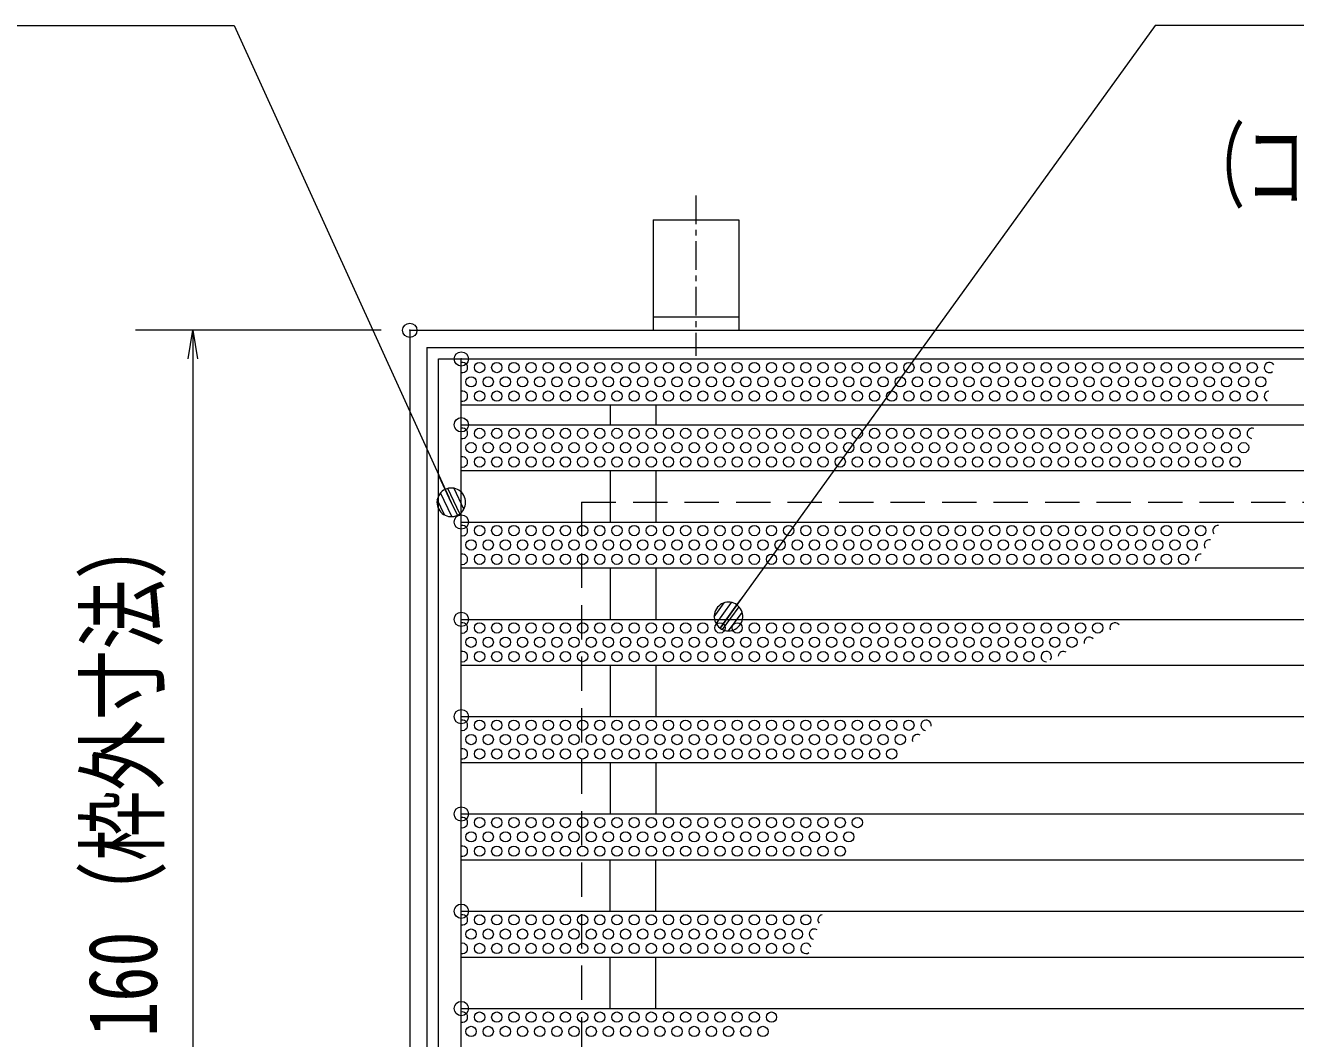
# Model space of a CAD drawing. Units: millimetres, scale not verified. Extents: x -1050 to 1050, y -742 to 742.
# Drawn here: x -588.1 to -366.1, y 282.1 to 459.1 of the extents above; entities that cross this region are included whole.
import ezdxf
from ezdxf.enums import TextEntityAlignment as Align

# ---------------------------------------------------------------- set-up
doc = ezdxf.new("R2010")
doc.units = ezdxf.units.MM
doc.header["$LTSCALE"] = 5
doc.header["$PDMODE"] = 32
doc.header["$PDSIZE"] = 2.5
doc.linetypes.add('CHAIN1', pattern=[8, 5, -1, 1, -1])
doc.linetypes.add('DASHED1', pattern=[1.8, 1.2, -0.6])
for name, color, linetype, lineweight in [('0-1_寸法注釈', 2, 'Continuous', 9), ('0-2_ハッチング', 4, 'Continuous', 9), ('0-4_0', 2, 'Continuous', 9), ('0-5_DEFPOINTS', 134, 'Continuous', 9), ('0-6_枠', 7, 'Continuous', 9), ('0-7_蓋', 5, 'Continuous', 9), ('0-8_アンカー', 7, 'Continuous', 9), ('0-A_溝開口', 4, 'DASHED1', 9)]:
    doc.layers.add(name, color=color, linetype=linetype, lineweight=lineweight)
doc.styles.add('ＭＳ ゴシック', font='')
doc.styles.get('ＭＳ ゴシック').set_extended_font_data('MS Gothic')

# ---------------------------------------------------------------- blocks, each defined once
blk = doc.blocks.new('_OPEN')
at = {"layer": '0-4_0'}
blk.add_line((0, 0), (-5, 0), dxfattribs=at)
blk.add_lwpolyline([(-5, 0.833), (0, 0), (-5, -0.833)], dxfattribs=at)
blk = doc.blocks.new('A$C5D7C781A')
at = {"layer": '0-8_アンカー', "color": 6, "linetype": 'CHAIN1'}
blk.add_line((37.5, 140.11), (37.5, 0), dxfattribs=at)
at = {"layer": '0-8_アンカー'}
for p, q in [((0, 118.78), (0, 22.26)), ((0, 118.78), (75, 118.78)), ((75, 118.78), (75, 22.26)), ((75, 33.76), (0, 33.76)), ((0, 22.26), (75, 22.26))]:
    blk.add_line(p, q, dxfattribs=at)
blk = doc.blocks.new('_Dot')
at = {"layer": '0-4_0'}
for p, q in [((-2.5, 0), (-5, 0)), ((2.445, 0.5), (-2.445, 0.5)), ((1.997, 1.5), (-1.997, 1.5)), ((2.289, -0.995), (-2.289, -0.995)), ((1.499, -1.995), (-1.499, -1.995))]:
    blk.add_line(p, q, dxfattribs=at)
for points in [[(2.5, 0), (2.48, 0.313), (2.421, 0.622), (2.324, 0.92), (2.191, 1.204), (2.023, 1.469), (1.822, 1.711), (1.594, 1.926), (1.34, 2.111), (1.064, 2.262), (0.773, 2.378), (0.468, 2.456), (0.157, 2.495), (-0.157, 2.495), (-0.468, 2.456), (-0.773, 2.378), (-1.064, 2.262), (-1.34, 2.111), (-1.594, 1.926), (-1.822, 1.711), (-2.023, 1.469), (-2.191, 1.204), (-2.324, 0.92), (-2.421, 0.622), (-2.48, 0.313), (-2.5, 0), (0, 0)], [(-2.5, 0), (-2.48, -0.313), (-2.421, -0.622), (-2.324, -0.92), (-2.191, -1.204), (-2.023, -1.469), (-1.822, -1.711), (-1.594, -1.926), (-1.34, -2.111), (-1.064, -2.262), (-0.773, -2.378), (-0.468, -2.456), (-0.157, -2.495), (0.157, -2.495), (0.468, -2.456), (0.773, -2.378), (1.064, -2.262), (1.34, -2.111), (1.594, -1.926), (1.822, -1.711), (2.023, -1.469), (2.191, -1.204), (2.324, -0.92), (2.421, -0.622), (2.48, -0.313), (2.5, 0), (0, 0)]]:
    blk.add_lwpolyline(points, close=True, dxfattribs=at)

msp = doc.modelspace()

# ---------------------------------------------------------------- linework, layer by layer
at = {"layer": '0-1_寸法注釈'}
for p, q in [((-525.915, 405.84), (-568.818, 405.84)), ((-558.818, 400.84), (-558.818, 250.84))]:
    msp.add_line(p, q, dxfattribs=at)
for points in [[(-660.826, 459.114), (-551.602, 459.114), (-514.091, 376.687)], [(-287.481, 459.114), (-390.687, 459.114), (-464.649, 356.647)]]:
    msp.add_lwpolyline(points, dxfattribs=at)
at = {"layer": '0-2_ハッチング'}
for centre in [(-508.717, 399.34), (-505.717, 399.34), (-502.717, 399.34), (-499.717, 399.34), (-496.717, 399.34), (-493.717, 399.34), (-490.717, 399.34), (-487.717, 399.34), (-484.717, 399.34), (-481.717, 399.34), (-478.717, 399.34), (-475.717, 399.34), (-472.717, 399.34), (-469.717, 399.34), (-466.717, 399.34), (-463.717, 399.34), (-460.717, 399.34), (-457.717, 399.34), (-454.717, 399.34), (-451.717, 399.34), (-448.717, 399.34), (-445.717, 399.34), (-442.717, 399.34), (-439.717, 399.34), (-436.717, 399.34), (-433.717, 399.34), (-430.717, 399.34), (-427.717, 399.34), (-424.717, 399.34), (-421.717, 399.34), (-418.717, 399.34), (-415.717, 399.34), (-412.717, 399.34), (-409.717, 399.34), (-406.717, 399.34), (-403.717, 399.34), (-400.717, 399.34), (-397.717, 399.34), (-394.717, 399.34), (-391.717, 399.34), (-388.717, 399.34), (-385.717, 399.34), (-382.717, 399.34), (-379.717, 399.34), (-376.717, 399.34), (-373.717, 399.34), (-510.217, 396.84), (-507.217, 396.84), (-504.217, 396.84), (-501.217, 396.84), (-498.217, 396.84), (-495.217, 396.84), (-492.217, 396.84), (-489.217, 396.84), (-486.217, 396.84), (-483.217, 396.84), (-480.217, 396.84), (-477.217, 396.84), (-474.217, 396.84), (-471.217, 396.84), (-468.217, 396.84), (-465.217, 396.84), (-462.217, 396.84), (-459.217, 396.84), (-456.217, 396.84), (-453.217, 396.84), (-450.217, 396.84), (-447.217, 396.84), (-444.217, 396.84), (-441.217, 396.84), (-438.217, 396.84), (-435.217, 396.84), (-432.217, 396.84), (-429.217, 396.84), (-426.217, 396.84), (-423.217, 396.84), (-420.217, 396.84), (-417.217, 396.84), (-414.217, 396.84), (-411.217, 396.84), (-408.217, 396.84), (-405.217, 396.84), (-402.217, 396.84), (-399.217, 396.84), (-396.217, 396.84), (-393.217, 396.84), (-390.217, 396.84), (-387.217, 396.84), (-384.217, 396.84), (-381.217, 396.84), (-378.217, 396.84), (-375.217, 396.84), (-372.217, 396.84), (-508.717, 394.34), (-505.717, 394.34), (-502.717, 394.34), (-499.717, 394.34), (-496.717, 394.34), (-493.717, 394.34), (-490.717, 394.34), (-487.717, 394.34), (-484.717, 394.34), (-481.717, 394.34), (-478.717, 394.34), (-475.717, 394.34), (-472.717, 394.34), (-469.717, 394.34), (-466.717, 394.34), (-463.717, 394.34), (-460.717, 394.34), (-457.717, 394.34), (-454.717, 394.34), (-451.717, 394.34), (-448.717, 394.34), (-445.717, 394.34), (-442.717, 394.34), (-439.717, 394.34), (-436.717, 394.34), (-433.717, 394.34), (-430.717, 394.34), (-427.717, 394.34), (-424.717, 394.34), (-421.717, 394.34), (-418.717, 394.34), (-415.717, 394.34), (-412.717, 394.34), (-409.717, 394.34), (-406.717, 394.34), (-403.717, 394.34), (-400.717, 394.34), (-397.717, 394.34), (-394.717, 394.34), (-391.717, 394.34), (-388.717, 394.34), (-385.717, 394.34), (-382.717, 394.34), (-379.717, 394.34), (-376.717, 394.34), (-373.717, 394.34), (-508.717, 387.84), (-505.717, 387.84), (-502.717, 387.84), (-499.717, 387.84), (-496.717, 387.84), (-493.717, 387.84), (-490.717, 387.84), (-487.717, 387.84), (-484.717, 387.84), (-481.717, 387.84), (-478.717, 387.84), (-475.717, 387.84), (-472.717, 387.84), (-469.717, 387.84), (-466.717, 387.84), (-463.717, 387.84), (-460.717, 387.84), (-457.717, 387.84), (-454.717, 387.84), (-451.717, 387.84), (-448.717, 387.84), (-445.717, 387.84), (-442.717, 387.84), (-439.717, 387.84), (-436.717, 387.84), (-433.717, 387.84), (-430.717, 387.84), (-427.717, 387.84), (-424.717, 387.84), (-421.717, 387.84), (-418.717, 387.84), (-415.717, 387.84), (-412.717, 387.84), (-409.717, 387.84), (-406.717, 387.84), (-403.717, 387.84), (-400.717, 387.84), (-397.717, 387.84), (-394.717, 387.84), (-391.717, 387.84), (-388.717, 387.84), (-385.717, 387.84), (-382.717, 387.84), (-379.717, 387.84), (-376.717, 387.84), (-510.217, 385.34), (-507.217, 385.34), (-504.217, 385.34), (-501.217, 385.34), (-498.217, 385.34), (-495.217, 385.34), (-492.217, 385.34), (-489.217, 385.34), (-486.217, 385.34), (-483.217, 385.34), (-480.217, 385.34), (-477.217, 385.34), (-474.217, 385.34), (-471.217, 385.34), (-468.217, 385.34), (-465.217, 385.34), (-462.217, 385.34), (-459.217, 385.34), (-456.217, 385.34), (-453.217, 385.34), (-450.217, 385.34), (-447.217, 385.34), (-444.217, 385.34), (-441.217, 385.34), (-438.217, 385.34), (-435.217, 385.34), (-432.217, 385.34), (-429.217, 385.34), (-426.217, 385.34), (-423.217, 385.34), (-420.217, 385.34), (-417.217, 385.34), (-414.217, 385.34), (-411.217, 385.34), (-408.217, 385.34), (-405.217, 385.34), (-402.217, 385.34), (-399.217, 385.34), (-396.217, 385.34), (-393.217, 385.34), (-390.217, 385.34), (-387.217, 385.34), (-384.217, 385.34), (-381.217, 385.34), (-378.217, 385.34), (-375.217, 385.34), (-508.717, 382.84), (-505.717, 382.84), (-502.717, 382.84), (-499.717, 382.84), (-496.717, 382.84), (-493.717, 382.84), (-490.717, 382.84), (-487.717, 382.84), (-484.717, 382.84), (-481.717, 382.84), (-478.717, 382.84), (-475.717, 382.84), (-472.717, 382.84), (-469.717, 382.84), (-466.717, 382.84), (-463.717, 382.84), (-460.717, 382.84), (-457.717, 382.84), (-454.717, 382.84), (-451.717, 382.84), (-448.717, 382.84), (-445.717, 382.84), (-442.717, 382.84), (-439.717, 382.84), (-436.717, 382.84), (-433.717, 382.84), (-430.717, 382.84), (-427.717, 382.84), (-424.717, 382.84), (-421.717, 382.84), (-418.717, 382.84), (-415.717, 382.84), (-412.717, 382.84), (-409.717, 382.84), (-406.717, 382.84), (-403.717, 382.84), (-400.717, 382.84), (-397.717, 382.84), (-394.717, 382.84), (-391.717, 382.84), (-388.717, 382.84), (-385.717, 382.84), (-382.717, 382.84), (-379.717, 382.84), (-376.717, 382.84), (-508.717, 370.84), (-505.717, 370.84), (-502.717, 370.84), (-499.717, 370.84), (-496.717, 370.84), (-493.717, 370.84), (-490.717, 370.84), (-487.717, 370.84), (-484.717, 370.84), (-481.717, 370.84), (-478.717, 370.84), (-475.717, 370.84), (-472.717, 370.84), (-469.717, 370.84), (-466.717, 370.84), (-463.717, 370.84), (-460.717, 370.84), (-457.717, 370.84), (-454.717, 370.84), (-451.717, 370.84), (-448.717, 370.84), (-445.717, 370.84), (-442.717, 370.84), (-439.717, 370.84), (-436.717, 370.84), (-433.717, 370.84), (-430.717, 370.84), (-427.717, 370.84), (-424.717, 370.84), (-421.717, 370.84), (-418.717, 370.84), (-415.717, 370.84), (-412.717, 370.84), (-409.717, 370.84), (-406.717, 370.84), (-403.717, 370.84), (-400.717, 370.84), (-397.717, 370.84), (-394.717, 370.84), (-391.717, 370.84), (-388.717, 370.84), (-385.717, 370.84), (-382.717, 370.84), (-510.217, 368.34), (-507.217, 368.34), (-504.217, 368.34), (-501.217, 368.34), (-498.217, 368.34), (-495.217, 368.34), (-492.217, 368.34), (-489.217, 368.34), (-486.217, 368.34), (-483.217, 368.34), (-480.217, 368.34), (-477.217, 368.34), (-474.217, 368.34), (-471.217, 368.34), (-468.217, 368.34), (-465.217, 368.34), (-462.217, 368.34), (-459.217, 368.34), (-456.217, 368.34), (-453.217, 368.34), (-450.217, 368.34), (-447.217, 368.34), (-444.217, 368.34), (-441.217, 368.34), (-438.217, 368.34), (-435.217, 368.34), (-432.217, 368.34), (-429.217, 368.34), (-426.217, 368.34), (-423.217, 368.34), (-420.217, 368.34), (-417.217, 368.34), (-414.217, 368.34), (-411.217, 368.34), (-408.217, 368.34), (-405.217, 368.34), (-402.217, 368.34), (-399.217, 368.34), (-396.217, 368.34), (-393.217, 368.34), (-390.217, 368.34), (-387.217, 368.34), (-384.217, 368.34), (-508.717, 365.84), (-505.717, 365.84), (-502.717, 365.84), (-499.717, 365.84), (-496.717, 365.84), (-493.717, 365.84), (-490.717, 365.84), (-487.717, 365.84), (-484.717, 365.84), (-481.717, 365.84), (-478.717, 365.84), (-475.717, 365.84), (-472.717, 365.84), (-469.717, 365.84), (-466.717, 365.84), (-463.717, 365.84), (-460.717, 365.84), (-457.717, 365.84), (-454.717, 365.84), (-451.717, 365.84), (-448.717, 365.84), (-445.717, 365.84), (-442.717, 365.84), (-439.717, 365.84), (-436.717, 365.84), (-433.717, 365.84), (-430.717, 365.84), (-427.717, 365.84), (-424.717, 365.84), (-421.717, 365.84), (-418.717, 365.84), (-415.717, 365.84), (-412.717, 365.84), (-409.717, 365.84), (-406.717, 365.84), (-403.717, 365.84), (-400.717, 365.84), (-397.717, 365.84), (-394.717, 365.84), (-391.717, 365.84), (-388.717, 365.84), (-385.717, 365.84), (-508.717, 353.84), (-505.717, 353.84), (-502.717, 353.84), (-499.717, 353.84), (-496.717, 353.84), (-493.717, 353.84), (-490.717, 353.84), (-487.717, 353.84), (-484.717, 353.84), (-481.717, 353.84), (-478.717, 353.84), (-475.717, 353.84), (-472.717, 353.84), (-469.717, 353.84), (-466.717, 353.84), (-463.717, 353.84), (-460.717, 353.84), (-457.717, 353.84), (-454.717, 353.84), (-451.717, 353.84), (-448.717, 353.84), (-445.717, 353.84), (-442.717, 353.84), (-439.717, 353.84), (-436.717, 353.84), (-433.717, 353.84), (-430.717, 353.84), (-427.717, 353.84), (-424.717, 353.84), (-421.717, 353.84), (-418.717, 353.84), (-415.717, 353.84), (-412.717, 353.84), (-409.717, 353.84), (-406.717, 353.84), (-403.717, 353.84), (-400.717, 353.84), (-510.217, 351.34), (-507.217, 351.34), (-504.217, 351.34), (-501.217, 351.34), (-498.217, 351.34), (-495.217, 351.34), (-492.217, 351.34), (-489.217, 351.34), (-486.217, 351.34), (-483.217, 351.34), (-480.217, 351.34), (-477.217, 351.34), (-474.217, 351.34), (-471.217, 351.34), (-468.217, 351.34), (-465.217, 351.34), (-462.217, 351.34), (-459.217, 351.34), (-456.217, 351.34), (-453.217, 351.34), (-450.217, 351.34), (-447.217, 351.34), (-444.217, 351.34), (-441.217, 351.34), (-438.217, 351.34), (-435.217, 351.34), (-432.217, 351.34), (-429.217, 351.34), (-426.217, 351.34), (-423.217, 351.34), (-420.217, 351.34), (-417.217, 351.34), (-414.217, 351.34), (-411.217, 351.34), (-408.217, 351.34), (-405.217, 351.34), (-508.717, 348.84), (-505.717, 348.84), (-502.717, 348.84), (-499.717, 348.84), (-496.717, 348.84), (-493.717, 348.84), (-490.717, 348.84), (-487.717, 348.84), (-484.717, 348.84), (-481.717, 348.84), (-478.717, 348.84), (-475.717, 348.84), (-472.717, 348.84), (-469.717, 348.84), (-466.717, 348.84), (-463.717, 348.84), (-460.717, 348.84), (-457.717, 348.84), (-454.717, 348.84), (-451.717, 348.84), (-448.717, 348.84), (-445.717, 348.84), (-442.717, 348.84), (-439.717, 348.84), (-436.717, 348.84), (-433.717, 348.84), (-430.717, 348.84), (-427.717, 348.84), (-424.717, 348.84), (-421.717, 348.84), (-418.717, 348.84), (-415.717, 348.84), (-412.717, 348.84), (-508.717, 336.84), (-505.717, 336.84), (-502.717, 336.84), (-499.717, 336.84), (-496.717, 336.84), (-493.717, 336.84), (-490.717, 336.84), (-487.717, 336.84), (-484.717, 336.84), (-481.717, 336.84), (-478.717, 336.84), (-475.717, 336.84), (-472.717, 336.84), (-469.717, 336.84), (-466.717, 336.84), (-463.717, 336.84), (-460.717, 336.84), (-457.717, 336.84), (-454.717, 336.84), (-451.717, 336.84), (-448.717, 336.84), (-445.717, 336.84), (-442.717, 336.84), (-439.717, 336.84), (-436.717, 336.84), (-433.717, 336.84), (-510.217, 334.34), (-507.217, 334.34), (-504.217, 334.34), (-501.217, 334.34), (-498.217, 334.34), (-495.217, 334.34), (-492.217, 334.34), (-489.217, 334.34), (-486.217, 334.34), (-483.217, 334.34), (-480.217, 334.34), (-477.217, 334.34), (-474.217, 334.34), (-471.217, 334.34), (-468.217, 334.34), (-465.217, 334.34), (-462.217, 334.34), (-459.217, 334.34), (-456.217, 334.34), (-453.217, 334.34), (-450.217, 334.34), (-447.217, 334.34), (-444.217, 334.34), (-441.217, 334.34), (-438.217, 334.34), (-435.217, 334.34), (-508.717, 331.84), (-505.717, 331.84), (-502.717, 331.84), (-499.717, 331.84), (-496.717, 331.84), (-493.717, 331.84), (-490.717, 331.84), (-487.717, 331.84), (-484.717, 331.84), (-481.717, 331.84), (-478.717, 331.84), (-475.717, 331.84), (-472.717, 331.84), (-469.717, 331.84), (-466.717, 331.84), (-463.717, 331.84), (-460.717, 331.84), (-457.717, 331.84), (-454.717, 331.84), (-451.717, 331.84), (-448.717, 331.84), (-445.717, 331.84), (-442.717, 331.84), (-439.717, 331.84), (-436.717, 331.84), (-508.717, 319.84), (-505.717, 319.84), (-502.717, 319.84), (-499.717, 319.84), (-496.717, 319.84), (-493.717, 319.84), (-490.717, 319.84), (-487.717, 319.84), (-484.717, 319.84), (-481.717, 319.84), (-478.717, 319.84), (-475.717, 319.84), (-472.717, 319.84), (-469.717, 319.84), (-466.717, 319.84), (-463.717, 319.84), (-460.717, 319.84), (-457.717, 319.84), (-454.717, 319.84), (-451.717, 319.84), (-448.717, 319.84), (-445.717, 319.84), (-442.717, 319.84), (-510.217, 317.34), (-507.217, 317.34), (-504.217, 317.34), (-501.217, 317.34), (-498.217, 317.34), (-495.217, 317.34), (-492.217, 317.34), (-489.217, 317.34), (-486.217, 317.34), (-483.217, 317.34), (-480.217, 317.34), (-477.217, 317.34), (-474.217, 317.34), (-471.217, 317.34), (-468.217, 317.34), (-465.217, 317.34), (-462.217, 317.34), (-459.217, 317.34), (-456.217, 317.34), (-453.217, 317.34), (-450.217, 317.34), (-447.217, 317.34), (-444.217, 317.34), (-508.717, 314.84), (-505.717, 314.84), (-502.717, 314.84), (-499.717, 314.84), (-496.717, 314.84), (-493.717, 314.84), (-490.717, 314.84), (-487.717, 314.84), (-484.717, 314.84), (-481.717, 314.84), (-478.717, 314.84), (-475.717, 314.84), (-472.717, 314.84), (-469.717, 314.84), (-466.717, 314.84), (-463.717, 314.84), (-460.717, 314.84), (-457.717, 314.84), (-454.717, 314.84), (-451.717, 314.84), (-448.717, 314.84), (-445.717, 314.84), (-508.717, 302.84), (-505.717, 302.84), (-502.717, 302.84), (-499.717, 302.84), (-496.717, 302.84), (-493.717, 302.84), (-490.717, 302.84), (-487.717, 302.84), (-484.717, 302.84), (-481.717, 302.84), (-478.717, 302.84), (-475.717, 302.84), (-472.717, 302.84), (-469.717, 302.84), (-466.717, 302.84), (-463.717, 302.84), (-460.717, 302.84), (-457.717, 302.84), (-454.717, 302.84), (-451.717, 302.84), (-510.217, 300.34), (-507.217, 300.34), (-504.217, 300.34), (-501.217, 300.34), (-498.217, 300.34), (-495.217, 300.34), (-492.217, 300.34), (-489.217, 300.34), (-486.217, 300.34), (-483.217, 300.34), (-480.217, 300.34), (-477.217, 300.34), (-474.217, 300.34), (-471.217, 300.34), (-468.217, 300.34), (-465.217, 300.34), (-462.217, 300.34), (-459.217, 300.34), (-456.217, 300.34), (-453.217, 300.34), (-508.717, 297.84), (-505.717, 297.84), (-502.717, 297.84), (-499.717, 297.84), (-496.717, 297.84), (-493.717, 297.84), (-490.717, 297.84), (-487.717, 297.84), (-484.717, 297.84), (-481.717, 297.84), (-478.717, 297.84), (-475.717, 297.84), (-472.717, 297.84), (-469.717, 297.84), (-466.717, 297.84), (-463.717, 297.84), (-460.717, 297.84), (-457.717, 297.84), (-454.717, 297.84), (-508.717, 285.84), (-505.717, 285.84), (-502.717, 285.84), (-499.717, 285.84), (-496.717, 285.84), (-493.717, 285.84), (-490.717, 285.84), (-487.717, 285.84), (-484.717, 285.84), (-481.717, 285.84), (-478.717, 285.84), (-475.717, 285.84), (-472.717, 285.84), (-469.717, 285.84), (-466.717, 285.84), (-463.717, 285.84), (-460.717, 285.84), (-457.717, 285.84), (-510.217, 283.34), (-507.217, 283.34), (-504.217, 283.34), (-501.217, 283.34), (-498.217, 283.34), (-495.217, 283.34), (-492.217, 283.34), (-489.217, 283.34), (-486.217, 283.34), (-483.217, 283.34), (-480.217, 283.34), (-477.217, 283.34), (-474.217, 283.34), (-471.217, 283.34), (-468.217, 283.34), (-465.217, 283.34), (-462.217, 283.34), (-459.217, 283.34)]:
    msp.add_circle(centre, 0.9, dxfattribs=at)
for centre, start, end in [((-511.717, 399.34), 257.27009, 102.72991), ((-370.717, 399.34), 31.18941, 307.71025), ((-511.717, 394.34), 257.27009, 102.72991), ((-370.717, 394.34), 95.77647, 242.2454), ((-511.717, 387.84), 257.27009, 102.72991), ((-373.717, 387.84), 70.62986, 260.11853), ((-511.717, 382.84), 257.27009, 102.72991), ((-511.717, 370.84), 257.27009, 102.72991), ((-379.717, 370.84), 82.26134, 219.8071), ((-381.217, 368.34), 77.94389, 216.80705), ((-511.717, 365.84), 257.27009, 102.72991), ((-382.717, 365.84), 87.12303, 199.54881), ((-511.717, 353.84), 257.27009, 102.72991), ((-397.717, 353.84), 37.14257, 201.96286), ((-402.217, 351.34), 39.84365, 194.00471), ((-511.717, 348.84), 257.27009, 102.72991), ((-409.717, 348.84), 318.30575, 272.37839), ((-406.717, 348.84), 56.35425, 174.8115), ((-511.717, 336.84), 257.27009, 102.72991), ((-430.717, 336.84), 350.70189, 265.82131), ((-432.217, 334.34), 60.09054, 203.639), ((-511.717, 331.84), 257.27009, 102.72991), ((-511.717, 319.84), 257.27009, 102.72991), ((-511.717, 314.84), 257.27009, 102.72991), ((-511.717, 302.84), 257.27009, 102.72991), ((-448.717, 302.84), 99.89715, 222.2928), ((-450.217, 300.34), 60.02336, 261.44386), ((-511.717, 297.84), 257.27009, 102.72991), ((-451.717, 297.84), 14.39711, 305.63452), ((-511.717, 285.84), 257.27009, 102.72991)]:
    msp.add_arc(centre, 0.9, start, end, dxfattribs=at)
at = {"layer": '0-2_ハッチング', "color": 7}
for p in [(-511.915, 400.84), (-511.915, 389.34), (-511.915, 372.34), (-511.915, 355.34), (-511.915, 338.34), (-511.915, 321.34), (-511.915, 304.34), (-511.915, 287.34)]:
    msp.add_point(p, dxfattribs=at)
at = {"layer": '0-5_DEFPOINTS'}
msp.add_point((-520.915, 405.84), dxfattribs=at)
at = {"layer": '0-6_枠'}
for p, q in [((-520.915, 405.84), (184.085, 405.84)), ((-520.915, 405.84), (-520.915, 245.84)), ((-517.915, 402.84), (182.249, 402.84)), ((-517.915, 402.84), (-517.915, 248.84))]:
    msp.add_line(p, q, dxfattribs=at)
at = {"layer": '0-7_蓋'}
for p, q in [((-515.915, 400.84), (-15.915, 400.84)), ((-515.915, 250.84), (-515.915, 400.84)), ((-511.915, 250.84), (-511.915, 400.84)), ((-511.915, 392.84), (-19.915, 392.84)), ((-485.915, 392.84), (-485.915, 389.34)), ((-477.915, 392.84), (-477.915, 389.34)), ((-511.915, 389.34), (-19.915, 389.34)), ((-511.915, 381.34), (-19.915, 381.34)), ((-485.915, 381.34), (-485.915, 372.34)), ((-477.915, 381.34), (-477.915, 372.34)), ((-511.915, 372.34), (-19.915, 372.34)), ((-511.915, 364.34), (-19.915, 364.34)), ((-485.915, 364.34), (-485.915, 355.34)), ((-477.915, 364.34), (-477.915, 355.34)), ((-511.915, 355.34), (-19.915, 355.34)), ((-511.915, 347.34), (-19.915, 347.34)), ((-485.915, 347.34), (-485.915, 338.34)), ((-477.915, 347.34), (-477.915, 338.34)), ((-511.915, 338.34), (-19.915, 338.34)), ((-511.915, 330.34), (-19.915, 330.34)), ((-485.915, 330.34), (-485.915, 321.34)), ((-477.915, 330.34), (-477.915, 321.34)), ((-511.915, 321.34), (-19.915, 321.34)), ((-511.915, 313.34), (-19.915, 313.34)), ((-485.915, 304.34), (-485.915, 313.34)), ((-477.915, 304.34), (-477.915, 313.34)), ((-511.915, 304.34), (-19.915, 304.34)), ((-511.915, 296.34), (-19.915, 296.34)), ((-485.915, 287.34), (-485.915, 296.34)), ((-477.915, 287.34), (-477.915, 296.34)), ((-511.915, 287.34), (-19.915, 287.34))]:
    msp.add_line(p, q, dxfattribs=at)
at = {"layer": '0-7_蓋', "color": 7}
for p in [(-511.915, 400.84), (-511.915, 389.34)]:
    msp.add_point(p, dxfattribs=at)
at = {"layer": '0-A_溝開口'}
for q in [(-15.915, 375.84), (-490.915, 275.84)]:
    msp.add_line((-490.915, 375.84), q, dxfattribs=at)

# ---------------------------------------------------------------- block references
at = {"layer": '0-1_寸法注釈'}
for name, p, rotation in [('_OPEN', (-558.818, 405.84), 90), ('_Dot', (-513.668, 375.781), 295.0425), ('_Dot', (-465.239, 355.84), 233.81203)]:
    msp.add_blockref(name, p, dxfattribs=dict(at, rotation=rotation))
at = {"layer": '0-8_アンカー', "xscale": 0.2, "yscale": 0.2}
msp.add_blockref('A$C5D7C781A', (-478.415, 401.388), dxfattribs=at)

# ---------------------------------------------------------------- texts
at = {"layer": '0-1_寸法注釈', "color": 7, "style": 'ＭＳ ゴシック', "width": 0.65}
msp.add_text('（コラムドット加工）', height=12.02, dxfattribs=at).set_placement((-385.612, 425.041), align=Align.BOTTOM_LEFT)
at = {"layer": '0-1_寸法注釈', "color": 7, "style": 'ＭＳ ゴシック', "width": 0.75}
msp.add_text('160（枠外寸法）', height=12.03, rotation=90, dxfattribs=at).set_placement((-561.505, 282.392), align=Align.BOTTOM_LEFT)

doc.saveas('drawing.dxf')
